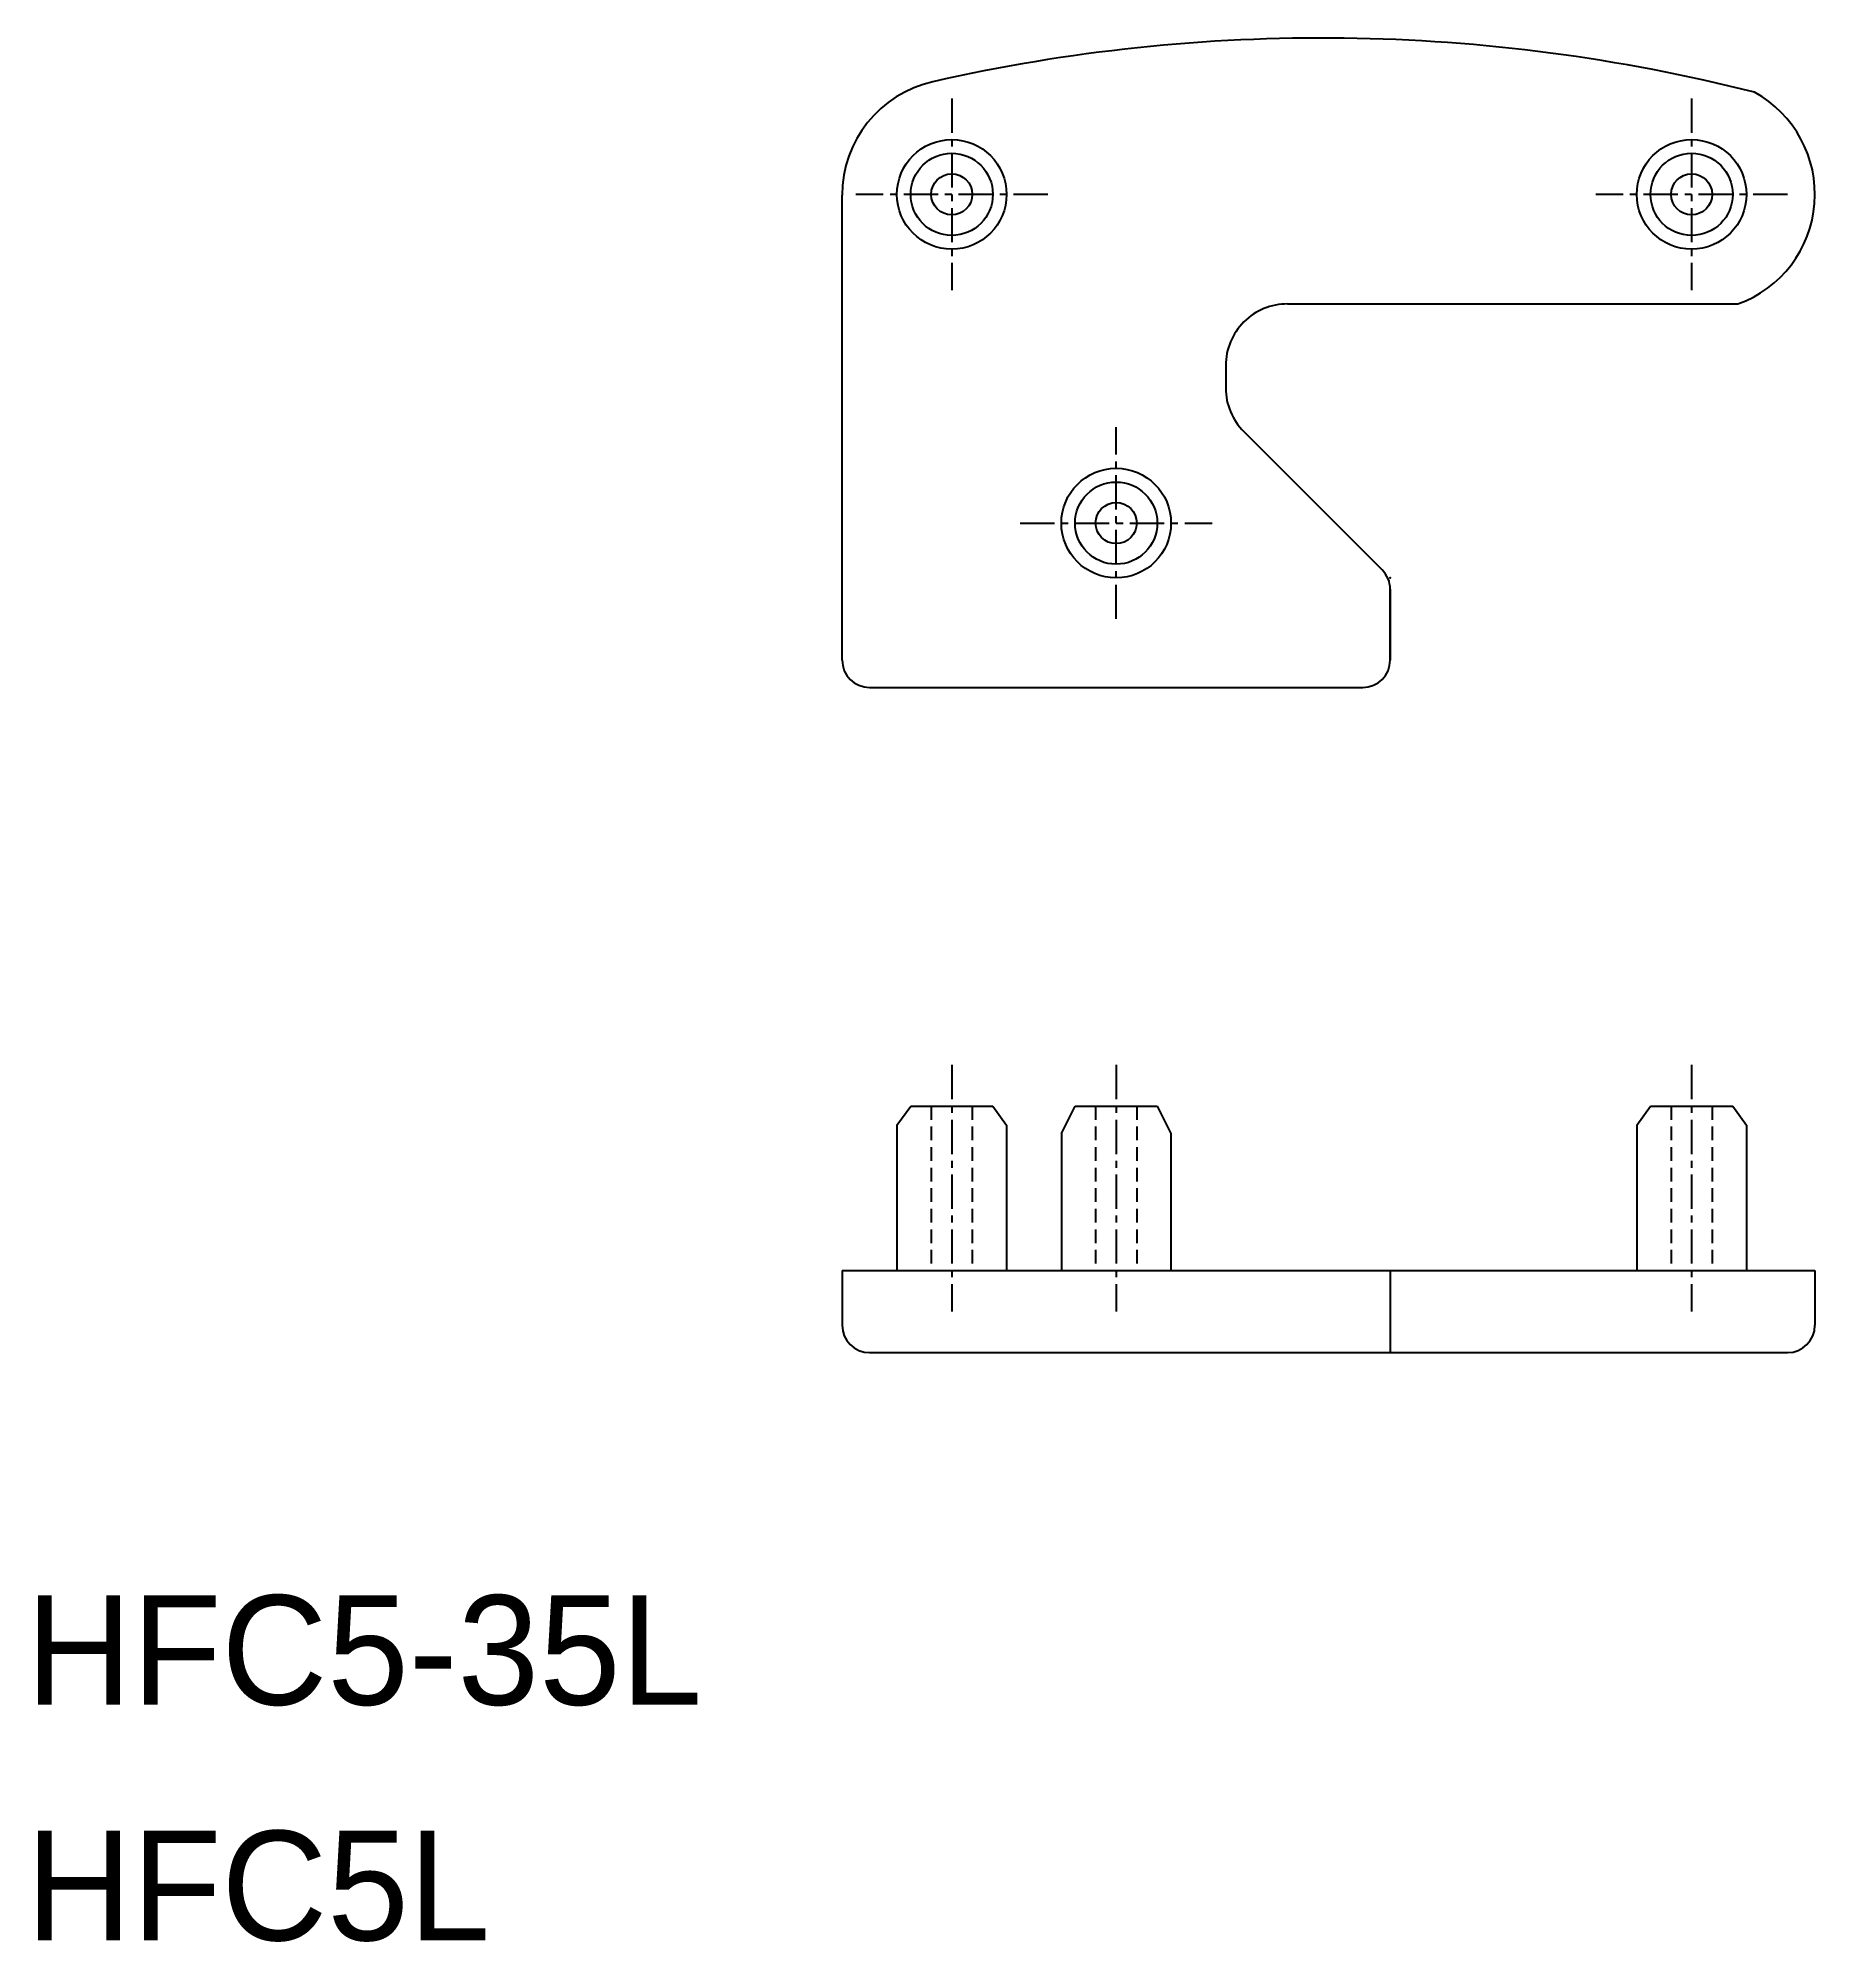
# Model space of a CAD drawing. Extents: x 0.4 to 65.3, y -0.1 to 69.4.
import ezdxf

# ---------------------------------------------------------------- set-up
doc = ezdxf.new("R2010")
doc.units = 0
doc.linetypes.add('CENTER', pattern=[2, 1.25, -0.25, 0.25, -0.25])
doc.linetypes.add('DASHED', pattern=[0.75, 0.5, -0.25])
doc.layers.get('0').update_dxf_attribs({"linetype": 'CONTINUOUS'})
doc.layers.add('CENTER', color=1, linetype='CENTER')

msp = doc.modelspace()

# ---------------------------------------------------------------- linework, layer by layer
at = {"color": 7, "linetype": 'CONTINUOUS'}
for p, q in [((29.783, 46.736), (29.783, 63.703)), ((46.038, 59.736), (62.469, 59.736)), ((43.783, 57.486), (43.783, 56.668)), ((44.442, 55.077), (49.49, 50.029)), ((49.783, 49.322), (49.783, 46.736)), ((49.783, 46.736), (49.783, 49.322)), ((30.783, 45.736), (48.783, 45.736)), ((31.783, 29.755), (32.283, 30.455)), ((32.283, 30.455), (35.283, 30.455)), ((35.283, 30.455), (35.783, 29.755)), ((37.783, 29.455), (38.283, 30.455)), ((38.283, 30.455), (41.283, 30.455)), ((41.283, 30.455), (41.783, 29.455)), ((58.783, 29.755), (59.283, 30.455)), ((59.283, 30.455), (62.283, 30.455)), ((62.283, 30.455), (62.783, 29.755)), ((31.783, 29.755), (31.783, 24.455)), ((35.783, 29.755), (35.783, 24.455)), ((37.783, 29.455), (37.783, 24.455)), ((41.783, 29.455), (41.783, 24.455)), ((58.783, 29.755), (58.783, 24.455)), ((62.783, 29.755), (62.783, 24.455)), ((29.783, 24.455), (29.783, 22.455)), ((29.783, 24.455), (65.283, 24.455)), ((49.783, 24.455), (49.783, 21.455)), ((65.283, 24.455), (65.283, 22.455)), ((30.783, 21.455), (64.283, 21.455))]:
    msp.add_line(p, q, dxfattribs=at)
at = {"color": 3, "linetype": 'DASHED'}
for p, q in [((33.033, 30.455), (33.033, 24.455)), ((34.533, 30.455), (34.533, 24.455)), ((39.033, 30.455), (39.033, 24.455)), ((40.533, 30.455), (40.533, 24.455)), ((60.033, 30.455), (60.033, 24.455)), ((61.533, 30.455), (61.533, 24.455))]:
    msp.add_line(p, q, dxfattribs=at)
at = {"color": 7, "linetype": 'CONTINUOUS'}
for centre, radius in [((33.783, 63.736), 2), ((60.783, 63.736), 2), ((33.783, 63.736), 1.5), ((60.783, 63.736), 1.5), ((33.783, 63.736), 0.75), ((60.783, 63.736), 0.75), ((39.783, 51.736), 2), ((39.783, 51.736), 1.5), ((39.783, 51.736), 0.75)]:
    msp.add_circle(centre, radius, dxfattribs=at)
for centre, radius, start, end in [((47.285, 5.442), 64, 75.71646, 102.81476), ((34.033, 63.703), 4.25, 102.81476, 180), ((61.033, 63.736), 4.25, 289.74992, 61.27387), ((46.033, 57.486), 2.25, 89.85756, 180), ((46.033, 56.668), 2.25, 180, 224.99995), ((48.783, 49.322), 1, 0, 44.99995), ((30.783, 46.736), 1, 180, 270), ((48.783, 46.736), 1, 270, 0), ((30.783, 22.455), 1, 180, 270), ((64.283, 22.455), 1, 270, 0)]:
    msp.add_arc(centre, radius, start, end, dxfattribs=at)
msp.add_point((49.783, 49.736), dxfattribs=at)
at = {"layer": 'CENTER', "color": 1, "linetype": 'CENTER'}
for p, q in [((33.783, 67.236), (33.783, 60.236)), ((60.783, 67.236), (60.783, 60.236)), ((37.283, 63.736), (30.283, 63.736)), ((64.283, 63.736), (57.283, 63.736)), ((39.783, 48.236), (39.783, 55.236)), ((36.283, 51.736), (43.283, 51.736)), ((33.783, 31.955), (33.783, 22.955)), ((39.783, 31.955), (39.783, 22.955)), ((60.783, 31.955), (60.783, 22.955))]:
    msp.add_line(p, q, dxfattribs=at)

# ---------------------------------------------------------------- texts
at = {"color": 7, "linetype": 'CONTINUOUS'}
for s, p in [('HFC5-35L', (0, 8.599)), ('HFC5L', (0, 0))]:
    msp.add_text(s, height=4, dxfattribs=at).set_placement(p)

doc.saveas('drawing.dxf')
